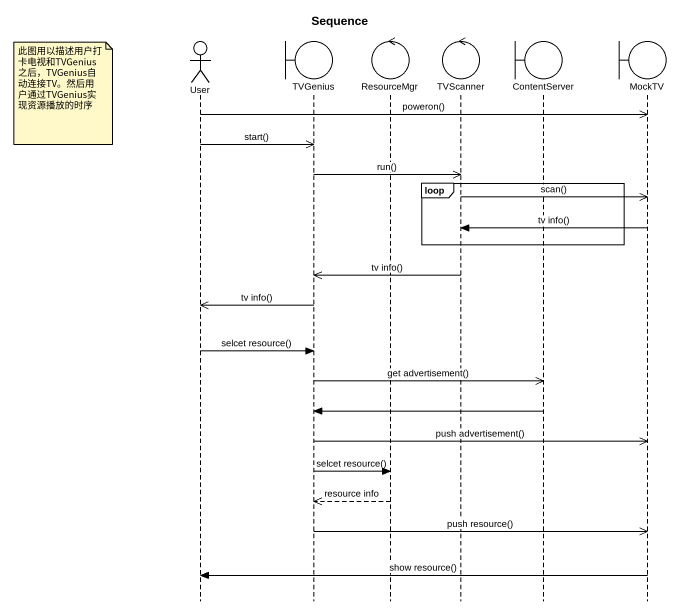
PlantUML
@startuml
title Sequence
hide footbox
actor User
boundary TVGenius
control ResourceMgr
control TVScanner
boundary ContentServer
boundary MockTV

note left of User : 此图用以描述用户打卡电视和TVGenius之后，TVGenius自动连接TV。然后用户通过TVGenius实现资源播放的时序
User ->> MockTV : poweron()
User ->> TVGenius : start()
TVGenius ->> TVScanner : run()
loop
  TVScanner ->> MockTV : scan()
  MockTV -> TVScanner : tv info()
end
TVScanner ->> TVGenius : tv info()
TVGenius ->> User : tv info()
User -> TVGenius : selcet resource()
TVGenius ->> ContentServer : get advertisement()
ContentServer -> TVGenius
TVGenius ->> MockTV : push advertisement()
TVGenius -> ResourceMgr : selcet resource()
ResourceMgr -->> TVGenius : resource info
TVGenius ->> MockTV : push resource()
MockTV -> User : show resource()
@enduml
